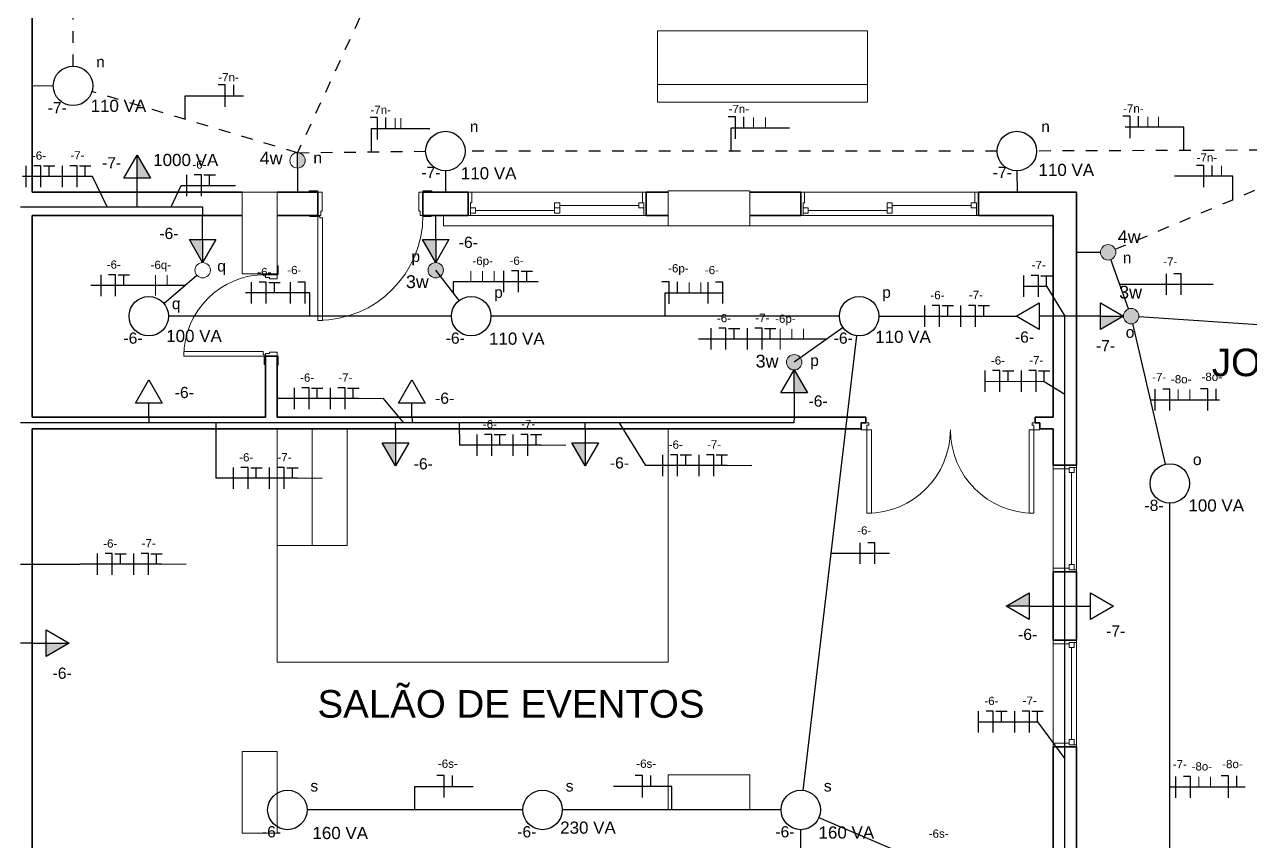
# Model space of a CAD drawing. Header units: metres. Extents: x -182 to 99, y 70 to 117.
# Drawn here: x -91.09 to -80.58, y 102.71 to 109.72 of the extents above; entities that cross this region are included whole.
import ezdxf

# ---------------------------------------------------------------- set-up
doc = ezdxf.new("R2010")
doc.units = ezdxf.units.M
doc.header["$LTSCALE"] = 0.01
doc.linetypes.add('HIDDEN2', pattern=[4.7625, 3.175, -1.5875])
for name, color, linetype, lineweight in [('A-ANNO-TEXT', 2, 'Continuous', 9), ('A-DOOR', 1, 'Continuous', 9), ('A-DOOR-FRAM', 1, 'Continuous', 13), ('A-FLOR-OTLN', 6, 'Continuous', 13), ('A-GLAZ', 6, 'Continuous', 9), ('A-GLAZ-FRAM', 6, 'Continuous', 13), ('A-GLAZ-GLAS', 6, 'Continuous', 13), ('A-WALL', 2, 'Continuous', 9), ('L-SITE', 6, 'Continuous', 9), ('P-SANR-FIXT', 6, 'Continuous', 9), ('S-COLS', 6, 'Continuous', 9)]:
    doc.layers.add(name, color=color, linetype=linetype, lineweight=lineweight)
for name, color, linetype in [('FIAÇÃO', 10, 'Continuous'), ('Força', 7, 'Continuous'), ('Iluminação', 7, 'Continuous')]:
    doc.layers.add(name, color=color, linetype=linetype)
doc.styles.add('Arial', font='arial.ttf', dxfattribs={"height": 0.29506})
doc.styles.add('Arial_1', font='arial.ttf', dxfattribs={"height": 0.368825})
doc.styles.add('Arial_2', font='arial.ttf', dxfattribs={"height": 0.258177})
doc.dimstyles.new('Diagonal', dxfattribs={"dimscale": 0.3048, "dimtxt": 0.258177, "dimasz": 1.025262, "dimexe": 0.984252, "dimexo": 0.615157, "dimgap": 0.04101, "dimtad": 1, "dimrnd": 0.01, "dimzin": 0, "dimdsep": 46, "dimtxsty": 'Arial_2', "dimblk1": 'OBLIQUE', "dimblk2": 'OBLIQUE', "dimsah": 1, "dimcen": 0.09, "dimse1": 1, "dimse2": 1, "dimazin": 0, "dimtfac": 1, "dimtix": 1, "dimtmove": 0, "dimatfit": 3, "dimfxl": 1, "dimtvp": 1, "dimtfill": 1, "dimtolj": 1, "dimtzin": 0, "dimarcsym": 2})

# ---------------------------------------------------------------- blocks, each defined once
blk = doc.blocks.new('Puerta de 1 hoja - 90 x 210 cm-129096-Planta Baja')
at = {"layer": 'A-DOOR', "lineweight": 13}
for p, q in [((0.677, 1), (0.717, 1)), ((0.677, 0.12), (0.677, 1)), ((0.717, 0.11), (0.717, 1)), ((0.702, 0.12), (0.677, 0.12)), ((0.702, 0.11), (0.702, 0.12)), ((0.717, 0.11), (0.702, 0.11))]:
    blk.add_line(p, q, dxfattribs=at)
blk.add_arc((0.717, 0.1), 0.9, 90, 180, dxfattribs=at)
at = {"layer": 'A-DOOR-FRAM'}
for p, q in [((-0.183, 0.11), (-0.253, 0.11)), ((-0.253, 0.11), (-0.253, 0.1)), ((-0.183, 0.1), (-0.183, 0.11)), ((0.787, 0.11), (0.717, 0.11)), ((0.717, 0.11), (0.717, 0.1)), ((0.787, 0.1), (0.787, 0.11)), ((-0.158, 0.1), (-0.183, 0.1)), ((-0.158, 0.065), (-0.158, 0.1)), ((-0.148, 0.065), (-0.158, 0.065)), ((-0.148, -0.1), (-0.148, 0.065)), ((0.692, 0.065), (0.682, 0.065)), ((0.682, 0.065), (0.682, -0.1)), ((0.717, 0.1), (0.692, 0.1)), ((0.692, 0.1), (0.692, 0.065)), ((-0.258, -0.1), (-0.258, -0.11)), ((-0.183, -0.11), (-0.183, -0.1)), ((-0.183, -0.1), (-0.148, -0.1)), ((0.682, -0.1), (0.717, -0.1)), ((0.717, -0.1), (0.717, -0.11)), ((0.792, -0.11), (0.792, -0.1)), ((-0.258, -0.11), (-0.183, -0.11)), ((0.717, -0.11), (0.792, -0.11))]:
    blk.add_line(p, q, dxfattribs=at)
blk = doc.blocks.new('PVC Double - Panneaux vitrés haut - 1_43 m x 2_10 m-190045-Planta Baja')
at = {"layer": 'A-DOOR'}
for p, q in [((-0.675, -0.06), (-0.715, -0.06)), ((-0.715, -0.06), (-0.715, -0.775)), ((-0.675, -0.775), (-0.675, -0.06)), ((0.675, -0.775), (0.675, -0.06)), ((0.675, -0.06), (0.715, -0.06)), ((0.715, -0.06), (0.715, -0.775)), ((-0.715, -0.775), (-0.675, -0.775)), ((0.715, -0.775), (0.675, -0.775))]:
    blk.add_line(p, q, dxfattribs=at)
for centre, start, end in [((-0.715, -0.06), 270, 360), ((0.715, -0.06), 180, 270)]:
    blk.add_arc(centre, 0.715, start, end, dxfattribs=at)
at = {"layer": 'A-DOOR-FRAM'}
for p, q in [((-0.7, 0), (-0.725, 0)), ((-0.7, -0.02), (-0.7, 0)), ((0.725, 0), (0.7, 0)), ((0.7, 0), (0.7, -0.02)), ((-0.765, -0.05), (-0.765, -0.06)), ((-0.765, -0.06), (-0.715, -0.06)), ((-0.715, -0.06), (-0.715, -0.02)), ((-0.715, -0.02), (-0.7, -0.02)), ((0.7, -0.02), (0.715, -0.02)), ((0.715, -0.02), (0.715, -0.06)), ((0.715, -0.06), (0.765, -0.06)), ((0.765, -0.06), (0.765, -0.05))]:
    blk.add_line(p, q, dxfattribs=at)
blk = doc.blocks.new('Pilar rectangular hormigón - 300 x 700 mm-506285-Planta Baja')
at = {"layer": 'S-COLS'}
for p, q in [((0.15, 0.35), (-0.15, 0.35)), ((-0.15, 0.35), (-0.15, -0.35)), ((0.15, -0.35), (0.15, 0.35)), ((-0.15, -0.35), (0.15, -0.35))]:
    blk.add_line(p, q, dxfattribs=at)
blk = doc.blocks.new('Puerta de 1 hoja - 70 x 210 cm-V8-Planta Baja')
at = {"layer": 'A-DOOR', "lineweight": 13}
for p, q in [((0.577, -0.07), (0.577, -0.75)), ((0.602, -0.07), (0.577, -0.07)), ((0.602, -0.06), (0.602, -0.07)), ((0.617, -0.06), (0.602, -0.06)), ((0.617, -0.06), (0.617, -0.75)), ((0.577, -0.75), (0.617, -0.75))]:
    blk.add_line(p, q, dxfattribs=at)
blk.add_arc((0.617, -0.05), 0.7, 180, 270, dxfattribs=at)
at = {"layer": 'A-DOOR-FRAM'}
for p, q in [((-0.158, 0.06), (-0.083, 0.06)), ((-0.158, 0.05), (-0.158, 0.06)), ((-0.083, 0.06), (-0.083, 0.05)), ((-0.083, 0.05), (-0.048, 0.05)), ((-0.048, 0.05), (-0.048, -0.015)), ((0.582, -0.015), (0.582, 0.05)), ((0.582, 0.05), (0.617, 0.05)), ((0.617, 0.05), (0.617, 0.06)), ((0.617, 0.06), (0.692, 0.06)), ((0.692, 0.06), (0.692, 0.05)), ((-0.083, -0.06), (-0.091, -0.06)), ((-0.083, -0.05), (-0.083, -0.06)), ((-0.058, -0.05), (-0.083, -0.05)), ((-0.058, -0.015), (-0.058, -0.05)), ((-0.048, -0.015), (-0.058, -0.015)), ((0.592, -0.015), (0.582, -0.015)), ((0.592, -0.05), (0.592, -0.015)), ((0.617, -0.05), (0.592, -0.05)), ((0.617, -0.06), (0.617, -0.05)), ((0.687, -0.06), (0.617, -0.06)), ((0.687, -0.05), (0.687, -0.06))]:
    blk.add_line(p, q, dxfattribs=at)
blk = doc.blocks.new('M_Deslizante con cubrejuntas - 1830 x 0610 mm-391156-Planta Baja')
at = {"layer": 'A-GLAZ-FRAM'}
for p, q in [((-0.762, 0.1), (-0.74295, 0.1)), ((-0.74295, 0.1), (-0.74295, -0.00795)), ((-0.6985, 0.0365), (-0.74295, 0.0365)), ((-0.6985, -0.00795), (-0.6985, 0.0365)), ((-0.022225, 0.08095), (-0.022225, -0.00795)), ((0.022225, 0.08095), (-0.022225, 0.08095)), ((0.022225, 0.0365), (-0.022225, 0.0365)), ((0.022225, -0.00795), (0.022225, 0.08095)), ((0.6985, 0.08095), (0.6985, 0.0365)), ((0.74295, 0.08095), (0.6985, 0.08095)), ((0.6985, 0.0365), (0.74295, 0.0365)), ((0.74295, 0.1), (0.74295, -0.00795)), ((0.762, 0.1), (0.74295, 0.1)), ((0.762, -0.1), (0.762, 0.1)), ((-0.73025, -0.1), (-0.762, -0.1)), ((-0.74295, -0.00795), (-0.73025, -0.00795)), ((-0.73025, -0.00795), (-0.6985, -0.00795)), ((-0.73025, -0.00795), (-0.73025, -0.1)), ((-0.022225, -0.00795), (0.022225, -0.00795)), ((0.73025, -0.00795), (0.73025, -0.1)), ((0.74295, -0.00795), (0.73025, -0.00795)), ((0.73025, -0.1), (0.762, -0.1))]:
    blk.add_line(p, q, dxfattribs=at)
at = {"layer": 'A-GLAZ-GLAS'}
for p, q in [((-0.022225, 0.014275), (-0.6985, 0.014275)), ((0.022225, 0.058725), (0.6985, 0.058725))]:
    blk.add_line(p, q, dxfattribs=at)
blk = doc.blocks.new('M_Fijo - 0915 x 1830 mm-391251-Planta Baja')
at = {"layer": 'A-GLAZ-FRAM'}
for p, q in [((-0.4575, 0.113), (-0.4385, 0.113)), ((-0.4385, 0.113), (-0.4385, 0.05)), ((0.4385, 0.113), (0.4385, 0.05)), ((0.4564, 0.113), (0.4385, 0.113)), ((-0.4385, 0.094), (-0.3945, 0.094)), ((-0.4385, 0.05), (-0.3945, 0.05)), ((-0.4255, 0.05), (-0.4255, -0.087)), ((-0.3945, 0.094), (-0.3945, 0.05)), ((0.3945, 0.094), (0.3945, 0.05)), ((0.4385, 0.094), (0.3945, 0.094)), ((0.3945, 0.05), (0.4385, 0.05)), ((0.4255, 0.05), (0.4255, -0.087)), ((-0.4575, -0.087), (-0.4255, -0.087)), ((0.4575, -0.087), (0.4255, -0.087))]:
    blk.add_line(p, q, dxfattribs=at)
at = {"layer": 'A-GLAZ-GLAS'}
blk.add_line((-0.3945, 0.072), (0.3945, 0.072), dxfattribs=at)
blk = doc.blocks.new('_Oblique')
at = {"color": 0, "linetype": 'ByBlock', "lineweight": -2}
blk.add_line((-0.5, -0.5), (0.5, 0.5), dxfattribs=at)
blk = doc.blocks.new('*D253')
at = {"color": 0, "lineweight": -2, "transparency": 16777216}
blk.add_line((-94.223, 112.63), (-94.223, 77.824), dxfattribs=at)
at = {"layer": 'Defpoints', "color": 0, "transparency": 16777216}
for p in [(-90.223, 112.63), (-94.223, 77.824), (-90.223, 77.824)]:
    blk.add_point(p, dxfattribs=at)
at = {"color": 0, "lineweight": -2, "transparency": 16777216, "xscale": 0.3124999999999999, "yscale": 0.3124999999999999, "zscale": 0.3124999999999999}
for p, rotation in [((-94.223, 112.63), 90), ((-94.223, 77.824), 270)]:
    blk.add_blockref('_Oblique', p, dxfattribs=dict(at, rotation=rotation))
at = {"color": 0, "transparency": 16777216, "insert": (-94.367, 95.227), "char_height": 0.2582, "attachment_point": 5, "rotation": 90, "style": 'Arial_2', "bg_fill": 3, "box_fill_scale": 1.1, "bg_fill_color": 256, "bg_fill_true_color": 13158600, "bg_fill_transparency": 0}
blk.add_mtext('\\A1;34.81', dxfattribs=at)
blk = doc.blocks.new('*D254')
at = {"color": 0, "lineweight": -2, "transparency": 16777216}
blk.add_line((-93.223, 112.63), (-93.223, 108.28), dxfattribs=at)
at = {"layer": 'Defpoints', "color": 0, "transparency": 16777216}
for p in [(-90.223, 112.63), (-93.223, 108.28), (-90.023, 108.28)]:
    blk.add_point(p, dxfattribs=at)
at = {"color": 0, "lineweight": -2, "transparency": 16777216, "xscale": 0.3124999999999999, "yscale": 0.3124999999999999, "zscale": 0.3124999999999999}
for p, rotation in [((-93.223, 112.63), 90), ((-93.223, 108.28), 270)]:
    blk.add_blockref('_Oblique', p, dxfattribs=dict(at, rotation=rotation))
at = {"color": 0, "transparency": 16777216, "insert": (-93.367, 110.455), "char_height": 0.2582, "attachment_point": 5, "rotation": 90, "style": 'Arial_2', "bg_fill": 3, "box_fill_scale": 1.1, "bg_fill_color": 256, "bg_fill_true_color": 13158600, "bg_fill_transparency": 0}
blk.add_mtext('\\A1;4.35', dxfattribs=at)
blk = doc.blocks.new('*D255')
at = {"color": 0, "lineweight": -2, "transparency": 16777216}
for p, q in [((-93.223, 108.28), (-93.223, 108.592)), ((-93.223, 108.28), (-93.223, 108.08)), ((-93.223, 108.08), (-93.223, 107.767))]:
    blk.add_line(p, q, dxfattribs=at)
at = {"layer": 'Defpoints', "color": 0, "transparency": 16777216}
for p in [(-90.023, 108.28), (-90.023, 108.08)]:
    blk.add_point(p, dxfattribs=at)
at = {"color": 0, "lineweight": -2, "transparency": 16777216, "xscale": 0.3124999999999999, "yscale": 0.3124999999999999, "zscale": 0.3124999999999999}
for p, rotation in [((-93.223, 108.28), 270), ((-93.223, 108.08), 90)]:
    blk.add_blockref('_Oblique', p, dxfattribs=dict(at, rotation=rotation))
at = {"color": 0, "transparency": 16777216, "insert": (-93.367, 108.18), "char_height": 0.2582, "attachment_point": 5, "rotation": 90, "style": 'Arial_2', "bg_fill": 3, "box_fill_scale": 1.1, "bg_fill_color": 256, "bg_fill_true_color": 13158600, "bg_fill_transparency": 0}
blk.add_mtext('\\A1;0.20', dxfattribs=at)
at = {"layer": 'Defpoints', "color": 0, "transparency": 16777216}
blk.add_point((-93.223, 108.08), dxfattribs=at)
blk = doc.blocks.new('*D256')
at = {"color": 0, "lineweight": -2, "transparency": 16777216}
blk.add_line((-93.223, 108.08), (-93.223, 106.352), dxfattribs=at)
at = {"layer": 'Defpoints', "color": 0, "transparency": 16777216}
for p in [(-90.023, 108.08), (-93.223, 106.352), (-90.023, 106.352)]:
    blk.add_point(p, dxfattribs=at)
at = {"color": 0, "lineweight": -2, "transparency": 16777216, "xscale": 0.3124999999999999, "yscale": 0.3124999999999999, "zscale": 0.3124999999999999}
for p, rotation in [((-93.223, 108.08), 90), ((-93.223, 106.352), 270)]:
    blk.add_blockref('_Oblique', p, dxfattribs=dict(at, rotation=rotation))
at = {"color": 0, "transparency": 16777216, "insert": (-93.367, 107.216), "char_height": 0.2582, "attachment_point": 5, "rotation": 90, "style": 'Arial_2', "bg_fill": 3, "box_fill_scale": 1.1, "bg_fill_color": 256, "bg_fill_true_color": 13158600, "bg_fill_transparency": 0}
blk.add_mtext('\\A1;1.73', dxfattribs=at)
blk = doc.blocks.new('*D257')
at = {"color": 0, "lineweight": -2, "transparency": 16777216}
for p, q in [((-93.223, 106.352), (-93.223, 106.665)), ((-93.223, 106.352), (-93.223, 106.252)), ((-93.223, 106.252), (-93.223, 105.94))]:
    blk.add_line(p, q, dxfattribs=at)
at = {"layer": 'Defpoints', "color": 0, "transparency": 16777216}
for p in [(-90.023, 106.352), (-90.023, 106.252)]:
    blk.add_point(p, dxfattribs=at)
at = {"color": 0, "lineweight": -2, "transparency": 16777216, "xscale": 0.3124999999999999, "yscale": 0.3124999999999999, "zscale": 0.3124999999999999}
for p, rotation in [((-93.223, 106.352), 270), ((-93.223, 106.252), 90)]:
    blk.add_blockref('_Oblique', p, dxfattribs=dict(at, rotation=rotation))
at = {"color": 0, "transparency": 16777216, "insert": (-93.367, 106.302), "char_height": 0.2582, "attachment_point": 5, "rotation": 90, "style": 'Arial_2', "bg_fill": 3, "box_fill_scale": 1.1, "bg_fill_color": 256, "bg_fill_true_color": 13158600, "bg_fill_transparency": 0}
blk.add_mtext('\\A1;0.10', dxfattribs=at)
at = {"layer": 'Defpoints', "color": 0, "transparency": 16777216}
blk.add_point((-93.223, 106.252), dxfattribs=at)
blk = doc.blocks.new('*D258')
at = {"color": 0, "lineweight": -2, "transparency": 16777216}
blk.add_line((-93.223, 106.252), (-93.223, 93.186), dxfattribs=at)
at = {"layer": 'Defpoints', "color": 0, "transparency": 16777216}
for p in [(-90.023, 106.252), (-93.223, 93.186), (-90.023, 93.186)]:
    blk.add_point(p, dxfattribs=at)
at = {"color": 0, "lineweight": -2, "transparency": 16777216, "xscale": 0.3124999999999999, "yscale": 0.3124999999999999, "zscale": 0.3124999999999999}
for p, rotation in [((-93.223, 106.252), 90), ((-93.223, 93.186), 270)]:
    blk.add_blockref('_Oblique', p, dxfattribs=dict(at, rotation=rotation))
at = {"color": 0, "transparency": 16777216, "insert": (-93.367, 99.719), "char_height": 0.2582, "attachment_point": 5, "rotation": 90, "style": 'Arial_2', "bg_fill": 3, "box_fill_scale": 1.1, "bg_fill_color": 256, "bg_fill_true_color": 13158600, "bg_fill_transparency": 0}
blk.add_mtext('\\A1;13.07', dxfattribs=at)
blk = doc.blocks.new('*D293')
at = {"color": 0, "lineweight": -2, "transparency": 16777216}
blk.add_line((-87.322, 113.304), (-74.306, 112.215), dxfattribs=at)
at = {"layer": 'Defpoints', "color": 0, "transparency": 16777216}
for p in [(-87.322, 113.304), (-74.306, 112.215), (-74.555, 109.236)]:
    blk.add_point(p, dxfattribs=at)
at = {"color": 0, "lineweight": -2, "transparency": 16777216, "xscale": 0.3124999999999999, "yscale": 0.3124999999999999, "zscale": 0.3124999999999999}
for p, rotation in [((-87.322, 113.304), 175.2185330680505), ((-74.306, 112.215), 355.2185330680505)]:
    blk.add_blockref('_Oblique', p, dxfattribs=dict(at, rotation=rotation))
at = {"color": 0, "transparency": 16777216, "insert": (-80.802, 112.903), "char_height": 0.2582, "attachment_point": 5, "rotation": 355.2185, "style": 'Arial_2', "bg_fill": 3, "box_fill_scale": 1.1, "bg_fill_color": 256, "bg_fill_true_color": 13158600, "bg_fill_transparency": 0}
blk.add_mtext('\\A1;13.06', dxfattribs=at)
blk = doc.blocks.new('M_Banco de parque - 1800 mm-374332-Planta Baja')
at = {"layer": 'L-SITE'}
for p, q in [((0.9, 0.305), (-0.9, 0.305)), ((-0.9, 0.305), (-0.9, -0.305)), ((0.9, -0.305), (0.9, 0.305)), ((-0.9, 0.154), (0.9, 0.154)), ((-0.9, -0.305), (0.9, -0.305))]:
    blk.add_line(p, q, dxfattribs=at)
blk = doc.blocks.new('RN')
at = {"layer": 'FIAÇÃO', "color": 18, "true_color": 0x000000}
blk.add_line((2653.2, 1365.5), (2653.2, 1375.9), dxfattribs=at)
at = {"layer": 'FIAÇÃO', "color": 5}
blk.add_lwpolyline([(2645.2, 1355.1), (2645.2, 1375.9), (2638.3, 1375.9)], dxfattribs=at)
blk = doc.blocks.new('F-N')
at = {"layer": 'FIAÇÃO'}
blk.add_line((2562, 1254.6), (2562, 1275.4), dxfattribs=at)
at = {"layer": 'FIAÇÃO', "color": 5}
blk.add_lwpolyline([(2576.3, 1254.6), (2576.3, 1275.4), (2569.3, 1275.4)], dxfattribs=at)
blk = doc.blocks.new('F-N-T')
at = {"layer": 'FIAÇÃO', "color": 1}
blk.add_line((2562, 1284.1), (2562, 1304.9), dxfattribs=at)
at = {"layer": 'FIAÇÃO', "color": 3}
blk.add_line((2584.3, 1294.3), (2584.3, 1304.7), dxfattribs=at)
at = {"layer": 'FIAÇÃO', "color": 5}
blk.add_lwpolyline([(2576.3, 1284.1), (2576.3, 1304.9), (2569.3, 1304.9)], dxfattribs=at)
at = {"layer": 'FIAÇÃO', "color": 3}
blk.add_lwpolyline([(2578.8, 1304.7), (2584.3, 1304.7), (2589.9, 1304.7)], dxfattribs=at)

msp = doc.modelspace()

# ---------------------------------------------------------------- hatches: boundary and pattern name
at = {"layer": 'Iluminação', "ltscale": 0.5}
h = msp.add_hatch(color=256, dxfattribs=at)
h.dxf.hatch_style = 1
h.paths.add_polyline_path([(-88.748, 108.485, 0.414214), (-88.682, 108.551, 0.414214), (-88.748, 108.617), (-88.748, 108.551)])
at = {"layer": 'Iluminação'}
for points in [[(-89.561, 107.676), (-89.561, 107.874), (-89.675, 107.874)], [(-87.564, 107.676), (-87.564, 107.874), (-87.678, 107.874)], [(-81.669, 107.216), (-81.867, 107.216), (-81.867, 107.102)], [(-84.492, 106.756), (-84.492, 106.558), (-84.377, 106.558)], [(-87.908, 105.934), (-87.908, 106.132), (-88.023, 106.132)], [(-86.283, 105.934), (-86.283, 106.132), (-86.397, 106.132)], [(-82.676, 104.732), (-82.478, 104.732), (-82.478, 104.846)]]:
    msp.add_hatch(color=256, dxfattribs=at).paths.add_polyline_path(points)

# ---------------------------------------------------------------- linework, layer by layer
at = {"layer": 'A-DOOR'}
for p, q in [((-85.573, 104.252), (-85.573, 106.252)), ((-88.923, 104.252), (-88.923, 105.252)), ((-88.923, 104.252), (-85.573, 104.252))]:
    msp.add_line(p, q, dxfattribs=at)
at = {"layer": 'A-FLOR-OTLN'}
for p, q in [((-87.498, 108.08), (-87.498, 107.99)), ((-87.498, 107.99), (-85.573, 107.99)), ((-84.873, 107.99), (-82.273, 107.99))]:
    msp.add_line(p, q, dxfattribs=at)
at = {"layer": 'A-WALL', "color": 7, "lineweight": 35}
for p, q in [((-91.023, 108.28), (-91.023, 112.413)), ((-89.223, 108.28), (-91.023, 108.28)), ((-88.573, 108.28), (-88.923, 108.28)), ((-88.573, 108.08), (-88.573, 108.28)), ((-87.285, 108.28), (-87.673, 108.28)), ((-87.673, 108.28), (-87.673, 108.08)), ((-87.285, 108.08), (-87.285, 108.28)), ((-85.573, 108.28), (-85.761, 108.28)), ((-85.761, 108.28), (-85.761, 108.08)), ((-84.435, 108.28), (-84.873, 108.28)), ((-84.435, 108.08), (-84.435, 108.28)), ((-82.073, 108.28), (-82.911, 108.28)), ((-82.911, 108.28), (-82.911, 108.08)), ((-82.073, 105.94), (-82.073, 108.28)), ((-91.023, 108.08), (-89.223, 108.08)), ((-91.023, 106.352), (-91.023, 108.08)), ((-88.923, 108.08), (-88.573, 108.08)), ((-87.673, 108.08), (-87.285, 108.08)), ((-85.761, 108.08), (-85.573, 108.08)), ((-84.873, 108.08), (-84.435, 108.08)), ((-82.911, 108.08), (-82.273, 108.08)), ((-82.273, 108.08), (-82.273, 106.352)), ((-89.023, 107.58), (-89.023, 107.572)), ((-89.023, 107.572), (-88.923, 107.572)), ((-88.923, 107.572), (-88.923, 107.58)), ((-89.023, 106.872), (-89.023, 106.352)), ((-88.923, 106.872), (-89.023, 106.872)), ((-88.923, 106.352), (-88.923, 106.872)), ((-89.023, 106.352), (-91.023, 106.352)), ((-83.878, 106.352), (-88.923, 106.352)), ((-83.878, 106.302), (-83.878, 106.352)), ((-82.273, 106.352), (-82.428, 106.352)), ((-82.428, 106.352), (-82.428, 106.302)), ((-91.023, 106.252), (-83.918, 106.252)), ((-91.023, 93.186), (-91.023, 106.252)), ((-83.918, 106.252), (-83.918, 106.302)), ((-83.918, 106.302), (-83.878, 106.302)), ((-82.428, 106.302), (-82.388, 106.302)), ((-82.388, 106.302), (-82.388, 106.252)), ((-82.388, 106.252), (-82.273, 106.252)), ((-82.273, 106.252), (-82.273, 105.94)), ((-82.273, 105.94), (-82.073, 105.94)), ((-82.073, 105.025), (-82.273, 105.025)), ((-82.273, 105.025), (-82.273, 104.44)), ((-82.073, 104.44), (-82.073, 105.025)), ((-82.273, 104.44), (-82.073, 104.44)), ((-82.073, 103.525), (-82.273, 103.525)), ((-82.273, 103.525), (-82.273, 100.933)), ((-82.073, 100.933), (-82.073, 103.525))]:
    msp.add_line(p, q, dxfattribs=at)
at = {"layer": 'A-WALL', "color": 7}
for p, q in [((-87.285, 108.28), (-85.761, 108.28)), ((-84.435, 108.28), (-82.911, 108.28)), ((-85.761, 108.08), (-87.285, 108.08)), ((-82.911, 108.08), (-84.435, 108.08)), ((-82.273, 105.025), (-82.273, 105.94)), ((-82.073, 105.94), (-82.073, 105.025)), ((-82.273, 103.525), (-82.273, 104.44)), ((-82.073, 104.44), (-82.073, 103.525))]:
    msp.add_line(p, q, dxfattribs=at)
at = {"layer": 'FIAÇÃO', "color": 18, "lineweight": 20, "true_color": 0x000000}
for p, q in [((-87.91, 108.824), (-87.91, 108.912)), ((-87.864, 108.824), (-87.864, 108.912)), ((-84.841, 108.831), (-84.841, 108.919)), ((-84.739, 108.831), (-84.739, 108.919)), ((-81.46, 108.836), (-81.46, 108.924)), ((-81.369, 108.836), (-81.369, 108.924)), ((-80.83, 108.415), (-80.83, 108.503)), ((-87.262, 107.513), (-87.262, 107.602)), ((-87.162, 107.513), (-87.162, 107.602)), ((-87.062, 107.513), (-87.062, 107.602)), ((-89.864, 107.479), (-89.864, 107.567)), ((-85.392, 107.416), (-85.392, 107.505)), ((-85.292, 107.416), (-85.292, 107.505)), ((-84.512, 107.018), (-84.512, 107.106)), ((-84.412, 107.019), (-84.412, 107.107)), ((-81.2, 106.499), (-81.2, 106.588)), ((-81.1, 106.499), (-81.1, 106.588)), ((-81.023, 103.182), (-81.023, 103.27)), ((-80.923, 103.182), (-80.923, 103.27))]:
    msp.add_line(p, q, dxfattribs=at)
at = {"layer": 'FIAÇÃO', "lineweight": 20}
for p, q in [((-89.964, 107.392), (-89.964, 107.568)), ((-84.612, 106.931), (-84.612, 107.108))]:
    msp.add_line(p, q, dxfattribs=at)
at = {"layer": 'Força', "color": 0, "ltscale": 0.5}
for p, q in [((-89.831, 108.152), (-89.745, 108.337)), ((-89.745, 108.337), (-89.279, 108.337)), ((-89.562, 108.152), (-89.561, 108.08)), ((-86.912, 107.513), (-86.685, 107.513)), ((-89.142, 107.416), (-89.193, 107.416)), ((-82.525, 107.473), (-82.329, 107.472)), ((-82.329, 107.472), (-82.173, 107.216)), ((-83.767, 107.216), (-82.59, 107.216)), ((-82.173, 107.216), (-82.273, 107.216)), ((-82.173, 104.732), (-82.173, 107.216)), ((-82.073, 107.216), (-82.173, 107.216)), ((-85.013, 107.019), (-85.313, 107.019)), ((-82.855, 106.658), (-82.35, 106.656)), ((-82.35, 106.656), (-82.173, 106.547)), ((-88.226, 106.51), (-88.926, 106.51)), ((-88.226, 106.51), (-88.015, 106.514)), ((-87.836, 106.302), (-88.015, 106.514)), ((-87.769, 106.352), (-87.763, 106.302)), ((-84.492, 106.352), (-84.495, 106.302)), ((-89.448, 106.302), (-89.448, 105.828)), ((-87.908, 106.252), (-87.909, 106.302)), ((-86.282, 106.302), (-87.909, 106.302)), ((-87.757, 106.252), (-87.757, 106.252)), ((-87.363, 106.302), (-87.36, 106.111)), ((-86.283, 106.252), (-86.282, 106.302)), ((-84.495, 106.302), (-86.282, 106.302)), ((-85.993, 106.302), (-85.767, 105.937)), ((-86.66, 106.111), (-87.36, 106.111)), ((-86.66, 106.111), (-86.449, 106.115)), ((-85.067, 105.937), (-85.767, 105.937)), ((-85.067, 105.937), (-84.856, 105.94)), ((-88.748, 105.828), (-89.448, 105.828)), ((-88.748, 105.828), (-88.537, 105.831)), ((-89.913, 105.09), (-89.702, 105.093)), ((-82.273, 104.732), (-82.073, 104.732)), ((-82.173, 102.229), (-82.173, 104.732)), ((-82.911, 103.741), (-82.406, 103.74)), ((-82.406, 103.74), (-82.173, 103.424))]:
    msp.add_line(p, q, dxfattribs=at)
at = {"layer": 'Iluminação', "color": 0, "ltscale": 0.5}
for p, q in [((-89.71, 108.903), (-89.71, 109.103)), ((-89.71, 109.103), (-89.21, 109.103)), ((-88.114, 108.624), (-88.114, 108.824)), ((-88.114, 108.824), (-87.614, 108.824)), ((-85.032, 108.631), (-85.032, 108.831)), ((-85.032, 108.831), (-84.532, 108.831)), ((-81.154, 108.836), (-81.654, 108.836)), ((-81.154, 108.636), (-81.154, 108.836)), ((-80.733, 108.415), (-81.233, 108.415)), ((-80.733, 108.215), (-80.733, 108.415)), ((-81.626, 107.278), (-81.779, 107.702)), ((-87.363, 107.35), (-87.564, 107.61)), ((-89.895, 107.326), (-89.611, 107.568)), ((-87.412, 107.413), (-87.412, 107.513)), ((-87.412, 107.513), (-86.912, 107.513)), ((-81.702, 107.49), (-80.902, 107.49)), ((-88.642, 107.416), (-89.142, 107.416)), ((-88.642, 107.216), (-88.642, 107.416)), ((-85.598, 107.216), (-85.598, 107.416)), ((-85.598, 107.416), (-85.098, 107.416)), ((-87.429, 107.216), (-89.854, 107.216)), ((-84.104, 107.216), (-87.092, 107.216)), ((-79.215, 107.053), (-81.538, 107.211)), ((-84.073, 107.118), (-84.492, 106.821)), ((-81.311, 105.947), (-81.589, 107.152)), ((-84.213, 107.019), (-85.013, 107.019)), ((-84.415, 103.153), (-83.955, 107.048)), ((-81.438, 106.499), (-80.847, 106.499)), ((-81.273, 100.749), (-81.273, 105.614)), ((-84.175, 105.184), (-83.675, 105.184)), ((-87.742, 102.985), (-87.742, 103.185)), ((-87.742, 103.185), (-87.242, 103.185)), ((-85.541, 103.185), (-86.041, 103.185)), ((-85.541, 102.985), (-85.541, 103.185)), ((-81.273, 103.182), (-80.628, 103.182)), ((-86.817, 102.985), (-88.667, 102.985)), ((-84.604, 102.985), (-86.479, 102.985)), ((-84.28, 102.919), (-82.656, 102.229)), ((-84.459, 99.888), (-84.436, 102.817))]:
    msp.add_line(p, q, dxfattribs=at)
at = {"layer": 'Iluminação', "color": 0, "linetype": 'HIDDEN2', "ltscale": 0.5}
for p, q in [((-79.893, 108.64), (-82.414, 108.631)), ((-88.748, 108.617), (-87.649, 108.629)), ((-82.752, 108.631), (-87.312, 108.631)), ((-81.741, 107.789), (-79.88, 108.575))]:
    msp.add_line(p, q, dxfattribs=at)
at = {"layer": 'Iluminação', "color": 7, "ltscale": 0.5, "true_color": 0xffffff}
for p, q in [((-88.748, 108.551), (-88.748, 108.617)), ((-88.748, 108.485), (-88.748, 108.551))]:
    msp.add_line(p, q, dxfattribs=at)
at = {"layer": 'Iluminação'}
for p, q in [((-88.748, 108.485), (-88.748, 108.28)), ((-87.481, 108.462), (-87.479, 108.28)), ((-82.583, 108.462), (-82.581, 108.28)), ((-89.561, 107.874), (-89.561, 108.08)), ((-87.564, 107.874), (-87.564, 108.08)), ((-89.561, 107.874), (-89.561, 107.676)), ((-87.564, 107.874), (-87.564, 107.676)), ((-81.867, 107.763), (-82.073, 107.763)), ((-82.273, 107.216), (-82.393, 107.216)), ((-81.867, 107.216), (-82.073, 107.216)), ((-81.867, 107.216), (-81.669, 107.216)), ((-84.492, 106.558), (-84.492, 106.756)), ((-84.492, 106.558), (-84.492, 106.352)), ((-87.769, 106.352), (-87.769, 106.472)), ((-87.908, 106.252), (-87.908, 106.132)), ((-86.283, 106.252), (-86.283, 106.132)), ((-87.908, 106.132), (-87.908, 105.934)), ((-86.283, 106.132), (-86.283, 105.934)), ((-82.478, 104.732), (-82.676, 104.732)), ((-82.478, 104.732), (-82.273, 104.732)), ((-82.073, 104.732), (-81.953, 104.732))]:
    msp.add_line(p, q, dxfattribs=at)
for points in [[(-89.447, 107.874), (-89.561, 107.676), (-89.675, 107.874)], [(-87.45, 107.874), (-87.564, 107.676), (-87.678, 107.874)], [(-82.393, 107.102), (-82.59, 107.216), (-82.393, 107.33)], [(-81.867, 107.33), (-81.669, 107.216), (-81.867, 107.102)], [(-84.606, 106.558), (-84.492, 106.756), (-84.377, 106.558)], [(-87.883, 106.472), (-87.769, 106.67), (-87.655, 106.472)], [(-87.794, 106.132), (-87.908, 105.934), (-88.023, 106.132)], [(-86.168, 106.132), (-86.283, 105.934), (-86.397, 106.132)], [(-82.478, 104.618), (-82.676, 104.732), (-82.478, 104.846)], [(-81.953, 104.846), (-81.755, 104.732), (-81.953, 104.618)]]:
    msp.add_lwpolyline(points, close=True, dxfattribs=at)
for centre in [(-87.481, 108.631), (-82.583, 108.631), (-87.26, 107.216), (-83.935, 107.216), (-81.273, 105.783), (-88.835, 102.985), (-86.648, 102.985), (-84.435, 102.985)]:
    msp.add_circle(centre, 0.169, dxfattribs=at)
at = {"layer": 'Iluminação', "lineweight": 20}
for centre in [(-88.748, 108.551), (-81.801, 107.763), (-89.561, 107.61), (-87.564, 107.61), (-81.604, 107.216), (-84.492, 106.821)]:
    msp.add_circle(centre, 0.0658, dxfattribs=at)
at = {"layer": 'P-SANR-FIXT'}
for p, q in [((-88.923, 105.252), (-88.923, 106.252)), ((-88.623, 105.252), (-88.623, 106.252)), ((-88.323, 105.252), (-88.323, 106.252)), ((-88.923, 105.252), (-88.323, 105.252))]:
    msp.add_line(p, q, dxfattribs=at)

# ---------------------------------------------------------------- block references
at = {"layer": 'A-DOOR'}
for name, p, rotation in [('Puerta de 1 hoja - 90 x 210 cm-129096-Planta Baja', (-87.856, 108.18), 180), ('Puerta de 1 hoja - 70 x 210 cm-V8-Planta Baja', (-88.973, 107.489), 269.9999999999999)]:
    msp.add_blockref(name, p, dxfattribs=dict(at, rotation=rotation))
msp.add_blockref('PVC Double - Panneaux vitrés haut - 1_43 m x 2_10 m-190045-Planta Baja', (-83.153, 106.302), dxfattribs=at)
at = {"layer": 'A-GLAZ'}
for name, p, rotation in [('M_Deslizante con cubrejuntas - 1830 x 0610 mm-391156-Planta Baja', (-86.523, 108.18), 180), ('M_Deslizante con cubrejuntas - 1830 x 0610 mm-391156-Planta Baja', (-83.673, 108.18), 180), ('M_Fijo - 0915 x 1830 mm-391251-Planta Baja', (-82.186, 105.482), 269.9999999999999), ('M_Fijo - 0915 x 1830 mm-391251-Planta Baja', (-82.186, 103.982), 269.9999999999999)]:
    msp.add_blockref(name, p, dxfattribs=dict(at, rotation=rotation))
at = {"layer": 'FIAÇÃO', "lineweight": 20, "xscale": 0.008784106945095342, "yscale": 0.008784106945095342, "zscale": 0.008784106945095342}
for name, p in [('F-N-T', (-112.202, 96.966)), ('F-N-T', (-112.202, 96.966)), ('F-N-T', (-109.484, 96.142)), ('F-N-T', (-109.484, 96.142)), ('F-N-T', (-111.646, 96.045)), ('F-N-T', (-111.646, 96.045)), ('F-N', (-111.314, 96.304)), ('F-N', (-107.735, 96.304)), ('F-N-T', (-105.03, 96.102)), ('F-N-T', (-105.03, 96.102)), ('F-N', (-103.807, 96.377)), ('F-N-T', (-105.877, 95.846)), ('F-N-T', (-105.877, 95.846)), ('F-N-T', (-105.568, 95.846)), ('F-N-T', (-105.568, 95.846)), ('F-N-T', (-107.707, 95.65)), ('F-N-T', (-107.707, 95.65)), ('F-N-T', (-107.398, 95.65)), ('F-N-T', (-107.398, 95.65)), ('F-N-T', (-105.36, 95.287)), ('F-N-T', (-105.36, 95.287)), ('F-N-T', (-105.05, 95.287)), ('F-N-T', (-105.05, 95.287)), ('F-N-T', (-111.28, 95.139)), ('F-N-T', (-111.28, 95.139)), ('F-N-T', (-110.971, 95.139)), ('F-N-T', (-110.971, 95.139)), ('F-N', (-103.902, 95.387)), ('F-N-T', (-109.714, 94.741)), ('F-N-T', (-109.714, 94.741)), ('F-N-T', (-109.404, 94.741)), ('F-N-T', (-109.404, 94.741)), ('F-N-T', (-108.121, 94.566)), ('F-N-T', (-108.121, 94.566)), ('F-N-T', (-107.812, 94.566)), ('F-N-T', (-107.812, 94.566)), ('F-N-T', (-111.802, 94.457)), ('F-N-T', (-111.802, 94.457)), ('F-N-T', (-111.493, 94.457)), ('F-N-T', (-111.493, 94.457)), ('F-N', (-106.43, 94.072)), ('F-N-T', (-105.416, 92.37)), ('F-N-T', (-105.416, 92.37)), ('F-N-T', (-105.107, 92.37)), ('F-N-T', (-105.107, 92.37)), ('F-N', (-103.725, 92.069))]:
    msp.add_blockref(name, p, dxfattribs=at)
at = {"layer": 'Iluminação', "xscale": 0.009000000000000001, "yscale": 0.009000000000000001, "zscale": 0.009000000000000001}
for p in [(-113.174, 96.814), (-111.869, 96.534), (-108.801, 96.541), (-105.42, 96.546), (-104.789, 96.125), (-109.371, 95.126), (-111.298, 90.896), (-109.598, 90.896), (-104.577, 90.893)]:
    msp.add_blockref('RN', p, dxfattribs=at)
at = {"layer": 'S-COLS'}
for p, rotation in [((-89.073, 107.93), 180), ((-85.223, 108.14), 269.9999999999993), ((-85.223, 103.136), 269.9999999999996)]:
    msp.add_blockref('Pilar rectangular hormigón - 300 x 700 mm-506285-Planta Baja', p, dxfattribs=dict(at, rotation=rotation))
msp.add_blockref('Pilar rectangular hormigón - 300 x 700 mm-506285-Planta Baja', (-89.073, 103.136), dxfattribs=at)

# ---------------------------------------------------------------- texts
at = {"layer": 'A-ANNO-TEXT', "color": 7, "char_height": 0.23605, "attachment_point": 1, "line_spacing_factor": 0.938532, "style": 'Arial_1', "bg_fill": 3, "box_fill_scale": 1.25, "bg_fill_color": 7, "bg_fill_transparency": 0}
for s, insert, width in [('JOGOS INFANTIS', (-80.913, 106.938), 3.4151), ('SALÃO DE EVENTOS', (-88.577, 104.012), 3.96864)]:
    msp.add_mtext(s, dxfattribs=dict(at, insert=insert, width=width))
at = {"layer": 'FIAÇÃO', "lineweight": 20, "style": 'Arial'}
for s, p in [('-7n-', (-89.427, 109.228)), ('-7n-', (-88.123, 108.949)), ('-7n-', (-85.054, 108.956)), ('-7n-', (-81.673, 108.961)), ('-6-', (-89.649, 108.48)), ('-7n-', (-81.043, 108.54)), ('-6p-', (-87.249, 107.655)), ('-6-', (-86.931, 107.656)), ('-7-', (-82.457, 107.619)), ('-7-', (-81.329, 107.65)), ('-6-', (-89.093, 107.559)), ('-6-', (-88.836, 107.576)), ('-6p-', (-85.572, 107.591)), ('-6-', (-85.257, 107.576)), ('-6-', (-83.324, 107.361)), ('-7-', (-82.995, 107.363)), ('-6-', (-85.154, 107.164)), ('-7-', (-84.825, 107.166)), ('-6p-', (-84.655, 107.159)), ('-6-', (-82.806, 106.801)), ('-7-', (-82.478, 106.803)), ('-6-', (-88.726, 106.654)), ('-7-', (-88.398, 106.656)), ('-7-', (-81.424, 106.659)), ('-8o-', (-81.263, 106.64)), ('-6-', (-87.16, 106.255)), ('-7-', (-86.832, 106.257)), ('-6-', (-85.567, 106.08)), ('-7-', (-85.239, 106.082)), ('-6-', (-89.248, 105.971)), ('-7-', (-88.92, 105.973)), ('-6-', (-83.952, 105.345)), ('-6-', (-82.862, 103.884)), ('-7-', (-82.534, 103.886)), ('-6s-', (-87.545, 103.346)), ('-6s-', (-85.845, 103.346)), ('-7-', (-81.247, 103.342)), ('-8o-', (-81.086, 103.323)), ('-8o-', (-80.824, 103.343)), ('-6s-', (-83.339, 102.747))]:
    msp.add_text(s, height=0.0707, dxfattribs=at).set_placement(p)
at = {"layer": 'Iluminação', "lineweight": 20, "style": 'Arial'}
for s, height, p in [('n', 0.0959, (-87.272, 108.793)), ('n', 0.0959, (-82.375, 108.793)), ('4w', 0.1097, (-89.072, 108.516)), ('n', 0.0959, (-88.612, 108.525)), ('-7-', 0.0959, (-87.687, 108.4)), ('-7-', 0.0959, (-82.79, 108.4)), ('-6-', 0.0959, (-89.932, 107.877)), ('-6-', 0.0959, (-87.366, 107.801)), ('4w', 0.1097, (-81.719, 107.843)), ('p', 0.0959, (-87.772, 107.681)), ('n', 0.0959, (-81.676, 107.669)), ('q', 0.0959, (-89.436, 107.598)), ('3w', 0.1097, (-87.819, 107.457)), ('3w', 0.1097, (-81.707, 107.367)), ('p', 0.0959, (-87.063, 107.373)), ('p', 0.0959, (-83.738, 107.373)), ('q', 0.0959, (-89.825, 107.276)), ('-6-', 0.0959, (-87.478, 106.98)), ('-6-', 0.0959, (-84.153, 106.98)), ('-6-', 0.0959, (-82.6, 106.989)), ('o', 0.0959, (-81.651, 107.031)), ('-7-', 0.0959, (-81.905, 106.916)), ('3w', 0.1097, (-84.822, 106.776)), ('p', 0.0959, (-84.355, 106.789)), ('-6-', 0.0959, (-89.8, 106.514)), ('-6-', 0.0959, (-87.569, 106.465)), ('-6-', 0.0959, (-84.369, 106.441)), ('-6-', 0.0959, (-86.071, 105.911)), ('o', 0.0959, (-81.075, 105.94)), ('-6-', 0.0959, (-87.752, 105.903)), ('-8-', 0.0959, (-81.49, 105.547)), ('-6-', 0.0959, (-82.573, 104.442)), ('-7-', 0.0959, (-81.818, 104.471)), ('s', 0.0959, (-88.638, 103.143)), ('s', 0.0959, (-86.45, 103.143)), ('s', 0.0959, (-84.238, 103.143)), ('-6-', 0.0959, (-89.053, 102.75)), ('-6-', 0.0959, (-86.865, 102.75)), ('-6-', 0.0959, (-84.653, 102.75))]:
    msp.add_text(s, height=height, dxfattribs=at).set_placement(p)
at = {"layer": 'Iluminação', "lineweight": 20, "char_height": 0.10402, "width": 0.5954, "attachment_point": 8, "style": 'Arial'}
for s, insert in [('{\\H0.0275x;\\P\\P}110 VA', (-87.11, 108.387)), ('{\\H0.0275x;\\P\\P}110 VA', (-82.16, 108.416)), ('{\\H0.0275x;\\P\\P}100 VA', (-89.635, 106.993)), ('{\\H0.0275x;\\P\\P}110 VA', (-86.869, 106.97)), ('{\\H0.0275x;\\P\\P}110 VA', (-83.559, 106.986)), ('{\\H0.0275x;\\P\\P}100 VA', (-80.875, 105.541)), ('{\\H0.0275x;\\P\\P}230 VA', (-86.259, 102.78)), ('{\\H0.0275x;\\P\\P}160 VA', (-88.382, 102.734)), ('{\\H0.0275x;\\P\\P}160 VA', (-84.045, 102.738))]:
    msp.add_mtext(s, dxfattribs=dict(at, insert=insert))

# ---------------------------------------------------------------- dimensions: what is measured, and where the dimension line sits
at = {"color": 1}
dim = msp.add_linear_dim(base=(-74.306, 112.215), p1=(-87.322, 113.304), p2=(-74.555, 109.236), angle=175.2185, dimstyle='Diagonal', override={"dimpost": '<>', "dimtmove": 1}, dxfattribs=at)
dim.commit()
dim.dimension.update_dxf_attribs({"geometry": '*D293', "text_midpoint": (-80.802, 112.903)})

# ---------------------------------------------------------------- next in the draw order: hatches: boundary and pattern name
at = {"layer": 'Iluminação', "ltscale": 0.5}
h = msp.add_hatch(color=256, dxfattribs=at)
h.dxf.hatch_style = 1
h.paths.add_polyline_path([(-87.201, 111.827, 1), (-87.332, 111.827, 1)])
h.paths.add_polyline_path([(-81.736, 107.763, 1), (-81.867, 107.763, 1)])
h.paths.add_polyline_path([(-81.669, 107.216, 1), (-81.538, 107.216, 1)])
at = {"layer": 'Iluminação'}
h = msp.add_hatch(color=256, dxfattribs=at)
h.paths.add_polyline_path([(-82.719, 86.767, 1), (-82.588, 86.767, 1)])
h.paths.add_polyline_path([(-80.876, 94.428, 1), (-81.008, 94.428, 1)])
h.paths.add_polyline_path([(-81.914, 98.345, 1), (-81.782, 98.345, 1)])
h.paths.add_polyline_path([(-87.498, 107.61, 1), (-87.63, 107.61, 1)])
h.paths.add_polyline_path([(-84.426, 106.821, 1), (-84.557, 106.821, 1)])

# ---------------------------------------------------------------- next in the draw order: linework, layer by layer
at = {"layer": 'Iluminação', "color": 0, "linetype": 'HIDDEN2', "ltscale": 0.5}
msp.add_line((-87.294, 111.767), (-88.748, 108.617), dxfattribs=at)

# ---------------------------------------------------------------- next in the draw order: block references
at = {"layer": 'Iluminação', "xscale": 0.009000000000000001, "yscale": 0.009000000000000001, "zscale": 0.009000000000000001}
msp.add_blockref('RN', (-104.754, 94.211), dxfattribs=at)
at = {"layer": 'L-SITE', "xscale": -1, "rotation": 180.0201290536221}
msp.add_blockref('M_Banco de parque - 1800 mm-374332-Planta Baja', (-84.764, 109.355), dxfattribs=at)

# ---------------------------------------------------------------- next in the draw order: texts
at = {"layer": 'FIAÇÃO', "lineweight": 20, "style": 'Arial'}
msp.add_text('-8o-', height=0.0707, dxfattribs=at).set_placement((-81.001, 106.661))

# ---------------------------------------------------------------- next in the draw order: dimensions: what is measured, and where the dimension line sits
at = {"color": 1}
dim = msp.add_linear_dim(base=(-94.223, 77.824), p1=(-90.223, 112.63), p2=(-90.223, 77.824), angle=90, dimstyle='Diagonal', override={"dimpost": '<>'}, dxfattribs=at)
dim.commit()
dim.dimension.update_dxf_attribs({"geometry": '*D253', "text_midpoint": (-94.367, 95.227)})

# ---------------------------------------------------------------- next in the draw order: dimensions: what is measured, and where the dimension line sits
dim = msp.add_linear_dim(base=(-93.223, 108.28), p1=(-90.223, 112.63), p2=(-90.023, 108.28), angle=90, dimstyle='Diagonal', override={"dimpost": '<>'}, dxfattribs=at)
dim.commit()
dim.dimension.update_dxf_attribs({"geometry": '*D254', "text_midpoint": (-93.367, 110.455)})

# ---------------------------------------------------------------- next in the draw order: linework, layer by layer
at = {"layer": 'Iluminação', "color": 0, "linetype": 'HIDDEN2', "ltscale": 0.5}
msp.add_line((-90.672, 109.358), (-90.672, 111.439), dxfattribs=at)
at = {"layer": 'Iluminação'}
msp.add_line((-90.84, 109.189), (-91.023, 109.188), dxfattribs=at)
msp.add_circle((-90.672, 109.189), 0.169, dxfattribs=at)

# ---------------------------------------------------------------- next in the draw order: texts
at = {"layer": 'Iluminação', "lineweight": 20, "style": 'Arial'}
for s, p in [('n', (-90.474, 109.347)), ('-7-', (-90.889, 108.954))]:
    msp.add_text(s, height=0.0959, dxfattribs=at).set_placement(p)
at = {"layer": 'Iluminação', "lineweight": 20, "insert": (-90.283, 108.965), "char_height": 0.10402, "width": 0.5954, "attachment_point": 8, "style": 'Arial'}
msp.add_mtext('{\\H0.0275x;\\P\\P}110 VA', dxfattribs=at)

# ---------------------------------------------------------------- next in the draw order: dimensions: what is measured, and where the dimension line sits
at = {"color": 1}
dim = msp.add_linear_dim(base=(-93.223, 108.08), p1=(-90.023, 108.28), p2=(-90.023, 108.08), angle=90, dimstyle='Diagonal', override={"dimpost": '<>', "dimtmove": 1}, dxfattribs=at)
dim.commit()
dim.dimension.update_dxf_attribs({"geometry": '*D255', "text_midpoint": (-93.367, 108.18)})

# ---------------------------------------------------------------- next in the draw order: hatches: boundary and pattern name
at = {"layer": 'Iluminação'}
msp.add_hatch(color=256, dxfattribs=at).paths.add_polyline_path([(-90.123, 108.597), (-90.123, 108.399), (-90.009, 108.399)])

# ---------------------------------------------------------------- next in the draw order: linework, layer by layer
at = {"layer": 'Força', "color": 0, "ltscale": 0.5}
msp.add_line((-90.505, 108.414), (-91.106, 108.414), dxfattribs=at)
at = {"layer": 'Iluminação', "color": 0, "linetype": 'HIDDEN2', "ltscale": 0.5}
msp.add_line((-88.748, 108.617), (-90.51, 109.141), dxfattribs=at)
at = {"layer": 'Iluminação'}
msp.add_line((-90.123, 108.399), (-90.123, 108.597), dxfattribs=at)
msp.add_lwpolyline([(-90.237, 108.399), (-90.123, 108.597), (-90.009, 108.399)], close=True, dxfattribs=at)

# ---------------------------------------------------------------- next in the draw order: block references
at = {"layer": 'FIAÇÃO', "lineweight": 20, "xscale": 0.008784106945095342, "yscale": 0.008784106945095342, "zscale": 0.008784106945095342}
for p in [(-113.577, 97.043), (-113.577, 97.043), (-113.268, 97.043), (-113.268, 97.043)]:
    msp.add_blockref('F-N-T', p, dxfattribs=at)

# ---------------------------------------------------------------- next in the draw order: texts
at = {"layer": 'FIAÇÃO', "lineweight": 20, "style": 'Arial'}
for s, p in [('-6-', (-91.024, 108.557)), ('-7-', (-90.695, 108.559))]:
    msp.add_text(s, height=0.0707, dxfattribs=at).set_placement(p)
at = {"layer": 'Iluminação', "lineweight": 20, "style": 'Arial'}
msp.add_text('-7-', height=0.0959, dxfattribs=at).set_placement((-90.423, 108.482))
at = {"layer": 'Iluminação', "lineweight": 20, "insert": (-89.706, 108.501), "char_height": 0.10402, "width": 0.5954, "attachment_point": 8, "style": 'Arial'}
msp.add_mtext('{\\H0.0275x;\\P\\P}1000 VA', dxfattribs=at)

# ---------------------------------------------------------------- next in the draw order: dimensions: what is measured, and where the dimension line sits
at = {"color": 1}
dim = msp.add_linear_dim(base=(-93.223, 106.352), p1=(-90.023, 108.08), p2=(-90.023, 106.352), angle=90, dimstyle='Diagonal', override={"dimpost": '<>', "dimtmove": 1}, dxfattribs=at)
dim.commit()
dim.dimension.update_dxf_attribs({"geometry": '*D256', "text_midpoint": (-93.367, 107.216)})

# ---------------------------------------------------------------- next in the draw order: linework, layer by layer
at = {"layer": 'Força', "color": 0, "ltscale": 0.5}
for p, q in [((-90.378, 108.152), (-90.505, 108.414)), ((-90.121, 108.152), (-90.123, 108.28)), ((-91.122, 108.152), (-90.101, 108.152)), ((-90.101, 108.152), (-89.562, 108.152)), ((-90.214, 107.48), (-90.519, 107.48))]:
    msp.add_line(p, q, dxfattribs=at)
at = {"layer": 'Iluminação'}
msp.add_line((-90.123, 108.28), (-90.123, 108.399), dxfattribs=at)
at = {"layer": 'Iluminação', "color": 0, "ltscale": 0.5}
msp.add_line((-89.714, 107.48), (-90.214, 107.48), dxfattribs=at)
at = {"layer": 'Iluminação'}
msp.add_circle((-90.023, 107.216), 0.169, dxfattribs=at)

# ---------------------------------------------------------------- next in the draw order: block references
at = {"layer": 'FIAÇÃO', "lineweight": 20, "xscale": 0.008784106945095342, "yscale": 0.008784106945095342, "zscale": 0.008784106945095342}
msp.add_blockref('F-N-T', (-112.937, 96.109), dxfattribs=at)
msp.add_blockref('F-N-T', (-112.937, 96.109), dxfattribs=at)

# ---------------------------------------------------------------- next in the draw order: texts
at = {"layer": 'FIAÇÃO', "lineweight": 20, "style": 'Arial'}
for s, p in [('-6-', (-90.383, 107.623)), ('-6q-', (-90.007, 107.62))]:
    msp.add_text(s, height=0.0707, dxfattribs=at).set_placement(p)
at = {"layer": 'Iluminação', "lineweight": 20, "style": 'Arial'}
msp.add_text('-6-', height=0.0959, dxfattribs=at).set_placement((-90.24, 106.98))

# ---------------------------------------------------------------- next in the draw order: dimensions: what is measured, and where the dimension line sits
at = {"color": 1}
dim = msp.add_linear_dim(base=(-93.223, 106.252), p1=(-90.023, 106.352), p2=(-90.023, 106.252), angle=90, dimstyle='Diagonal', override={"dimpost": '<>', "dimtmove": 1}, dxfattribs=at)
dim.commit()
dim.dimension.update_dxf_attribs({"geometry": '*D257', "text_midpoint": (-93.367, 106.302)})

# ---------------------------------------------------------------- next in the draw order: linework, layer by layer
at = {"layer": 'Iluminação'}
msp.add_lwpolyline([(-90.137, 106.472), (-90.023, 106.67), (-89.909, 106.472)], close=True, dxfattribs=at)

# ---------------------------------------------------------------- next in the draw order: dimensions: what is measured, and where the dimension line sits
at = {"color": 1}
dim = msp.add_linear_dim(base=(-93.223, 93.186), p1=(-90.023, 106.252), p2=(-90.023, 93.186), angle=90, dimstyle='Diagonal', override={"dimpost": '<>', "dimtmove": 1}, dxfattribs=at)
dim.commit()
dim.dimension.update_dxf_attribs({"geometry": '*D258', "text_midpoint": (-93.367, 99.719)})

# ---------------------------------------------------------------- next in the draw order: hatches: boundary and pattern name
at = {"layer": 'Iluminação'}
msp.add_hatch(color=256, dxfattribs=at).paths.add_polyline_path([(-90.705, 104.413), (-90.903, 104.413), (-90.903, 104.299)])

# ---------------------------------------------------------------- next in the draw order: linework, layer by layer
at = {"layer": 'Força', "color": 0, "ltscale": 0.5}
for p, q in [((-90.023, 106.352), (-90.023, 106.302)), ((-90.023, 106.302), (-91.122, 106.302)), ((-87.909, 106.302), (-90.023, 106.302)), ((-91.123, 105.09), (-90.613, 105.09)), ((-89.913, 105.09), (-90.613, 105.09)), ((-91.023, 104.413), (-91.123, 104.415))]:
    msp.add_line(p, q, dxfattribs=at)
at = {"layer": 'Iluminação'}
for p, q in [((-90.023, 106.352), (-90.023, 106.472)), ((-91.023, 104.413), (-90.903, 104.413)), ((-90.903, 104.413), (-90.705, 104.413))]:
    msp.add_line(p, q, dxfattribs=at)
msp.add_lwpolyline([(-90.903, 104.527), (-90.705, 104.413), (-90.903, 104.299)], close=True, dxfattribs=at)

# ---------------------------------------------------------------- next in the draw order: block references
at = {"layer": 'FIAÇÃO', "lineweight": 20, "xscale": 0.008784106945095342, "yscale": 0.008784106945095342, "zscale": 0.008784106945095342}
for p in [(-112.966, 93.719), (-112.966, 93.719), (-112.657, 93.719), (-112.657, 93.719)]:
    msp.add_blockref('F-N-T', p, dxfattribs=at)

# ---------------------------------------------------------------- next in the draw order: texts
at = {"layer": 'FIAÇÃO', "lineweight": 20, "style": 'Arial'}
for s, p in [('-6-', (-90.413, 105.233)), ('-7-', (-90.084, 105.235))]:
    msp.add_text(s, height=0.0707, dxfattribs=at).set_placement(p)
at = {"layer": 'Iluminação', "lineweight": 20, "style": 'Arial'}
msp.add_text('-6-', height=0.0959, dxfattribs=at).set_placement((-90.847, 104.109))

doc.saveas('drawing.dxf')
